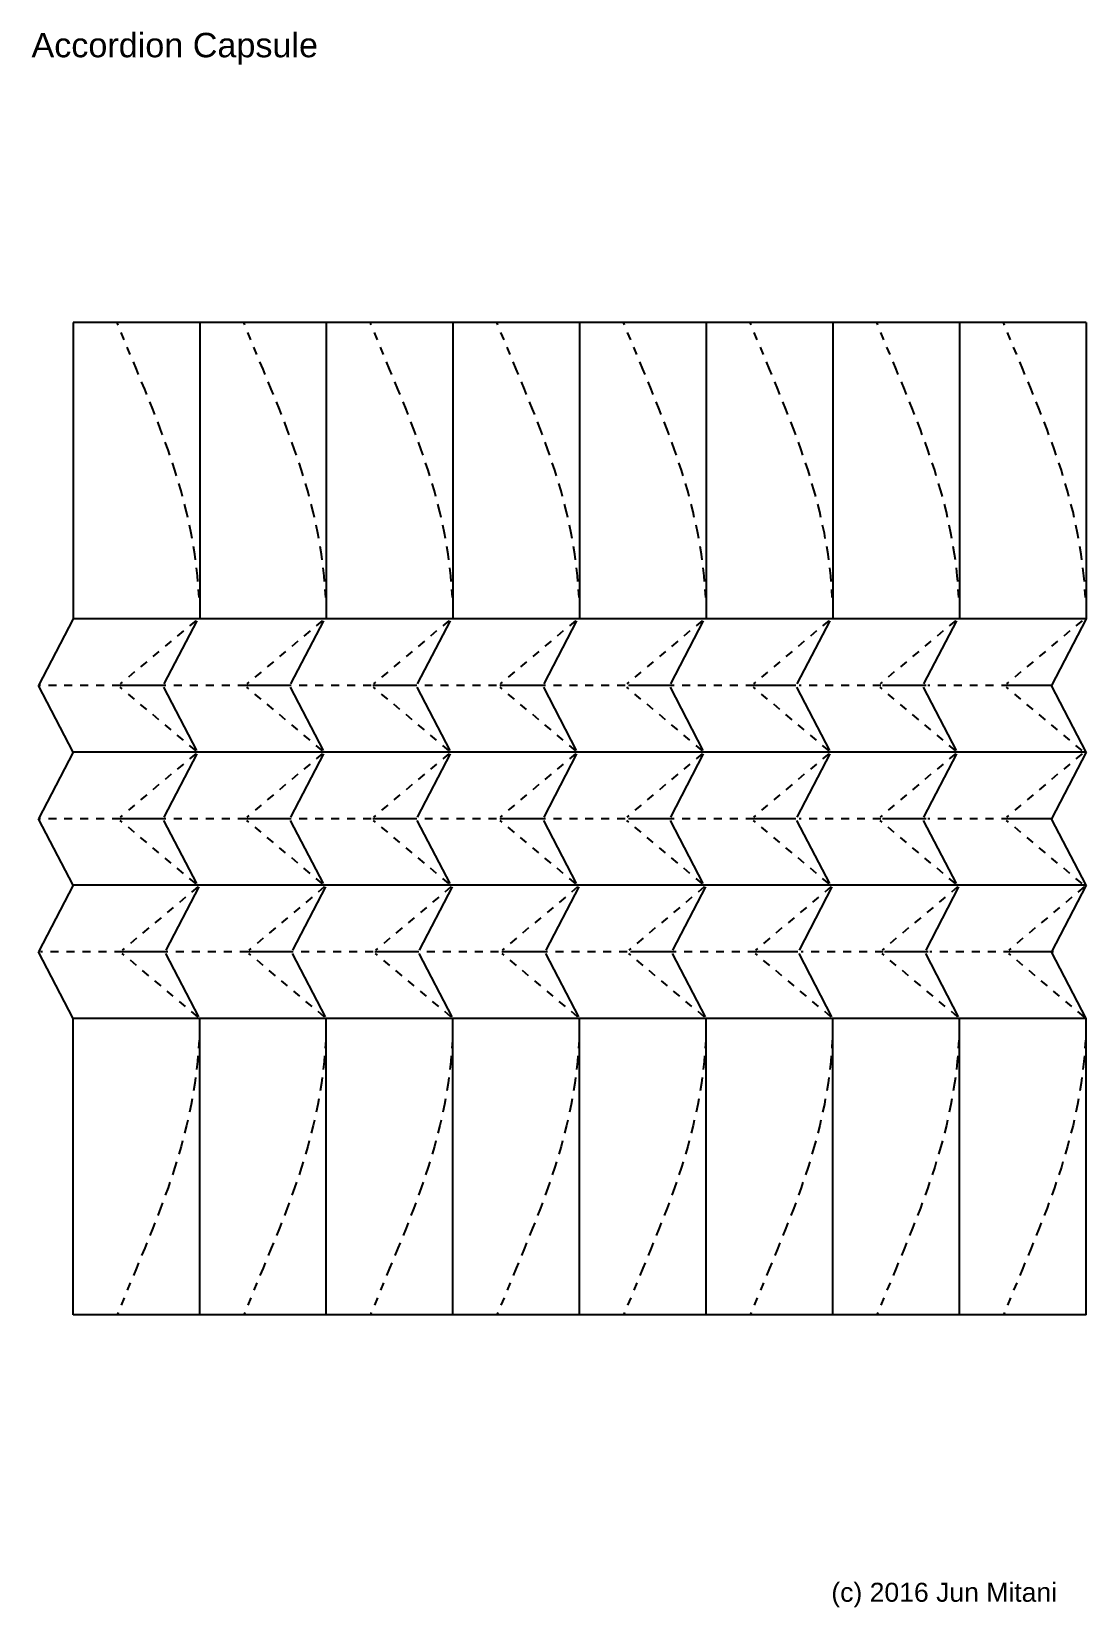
# Model space of a CAD drawing. Extents: x 11 to 198, y -288 to -9.
import ezdxf

# ---------------------------------------------------------------- set-up
doc = ezdxf.new("R2010")
doc.units = 0
for name, pattern in [('AI-LINETYPE-1', [2.822222, 1.411111, -1.411111]), ('AI-LINETYPE-10', [2.822222, 1.411111, -1.411111]), ('AI-LINETYPE-11', [2.822222, 1.411111, -1.411111]), ('AI-LINETYPE-12', [2.822222, 1.411111, -1.411111]), ('AI-LINETYPE-13', [2.822222, 1.411111, -1.411111]), ('AI-LINETYPE-14', [2.822222, 1.411111, -1.411111]), ('AI-LINETYPE-15', [2.822222, 1.411111, -1.411111]), ('AI-LINETYPE-16', [2.822222, 1.411111, -1.411111]), ('AI-LINETYPE-17', [2.822222, 1.411111, -1.411111]), ('AI-LINETYPE-18', [2.822222, 1.411111, -1.411111]), ('AI-LINETYPE-19', [2.822222, 1.411111, -1.411111]), ('AI-LINETYPE-2', [2.822222, 1.411111, -1.411111]), ('AI-LINETYPE-20', [2.822222, 1.411111, -1.411111]), ('AI-LINETYPE-21', [2.822222, 1.411111, -1.411111]), ('AI-LINETYPE-22', [2.822222, 1.411111, -1.411111]), ('AI-LINETYPE-23', [2.822222, 1.411111, -1.411111]), ('AI-LINETYPE-24', [2.822222, 1.411111, -1.411111]), ('AI-LINETYPE-25', [2.822222, 1.411111, -1.411111]), ('AI-LINETYPE-26', [2.822222, 1.411111, -1.411111]), ('AI-LINETYPE-27', [2.822222, 1.411111, -1.411111]), ('AI-LINETYPE-28', [2.822222, 1.411111, -1.411111]), ('AI-LINETYPE-29', [2.822222, 1.411111, -1.411111]), ('AI-LINETYPE-3', [2.822222, 1.411111, -1.411111]), ('AI-LINETYPE-30', [2.822222, 1.411111, -1.411111]), ('AI-LINETYPE-31', [2.822222, 1.411111, -1.411111]), ('AI-LINETYPE-32', [2.822222, 1.411111, -1.411111]), ('AI-LINETYPE-33', [2.822222, 1.411111, -1.411111]), ('AI-LINETYPE-34', [2.822222, 1.411111, -1.411111]), ('AI-LINETYPE-35', [2.822222, 1.411111, -1.411111]), ('AI-LINETYPE-36', [2.822222, 1.411111, -1.411111]), ('AI-LINETYPE-37', [2.822222, 1.411111, -1.411111]), ('AI-LINETYPE-38', [2.822222, 1.411111, -1.411111]), ('AI-LINETYPE-39', [2.822222, 1.411111, -1.411111]), ('AI-LINETYPE-4', [2.822222, 1.411111, -1.411111]), ('AI-LINETYPE-40', [2.822222, 1.411111, -1.411111]), ('AI-LINETYPE-41', [2.822222, 1.411111, -1.411111]), ('AI-LINETYPE-42', [2.822222, 1.411111, -1.411111]), ('AI-LINETYPE-43', [2.822222, 1.411111, -1.411111]), ('AI-LINETYPE-44', [2.822222, 1.411111, -1.411111]), ('AI-LINETYPE-45', [2.822222, 1.411111, -1.411111]), ('AI-LINETYPE-46', [2.822222, 1.411111, -1.411111]), ('AI-LINETYPE-47', [2.822222, 1.411111, -1.411111]), ('AI-LINETYPE-48', [2.822222, 1.411111, -1.411111]), ('AI-LINETYPE-49', [2.822222, 1.411111, -1.411111]), ('AI-LINETYPE-5', [2.822222, 1.411111, -1.411111]), ('AI-LINETYPE-50', [2.822222, 1.411111, -1.411111]), ('AI-LINETYPE-51', [2.822222, 1.411111, -1.411111]), ('AI-LINETYPE-52', [2.822222, 1.411111, -1.411111]), ('AI-LINETYPE-53', [2.822222, 1.411111, -1.411111]), ('AI-LINETYPE-54', [2.822222, 1.411111, -1.411111]), ('AI-LINETYPE-55', [2.822222, 1.411111, -1.411111]), ('AI-LINETYPE-56', [2.822222, 1.411111, -1.411111]), ('AI-LINETYPE-57', [2.822222, 1.411111, -1.411111]), ('AI-LINETYPE-58', [2.822222, 1.411111, -1.411111]), ('AI-LINETYPE-59', [2.822222, 1.411111, -1.411111]), ('AI-LINETYPE-6', [2.822222, 1.411111, -1.411111]), ('AI-LINETYPE-60', [2.822222, 1.411111, -1.411111]), ('AI-LINETYPE-61', [2.822222, 1.411111, -1.411111]), ('AI-LINETYPE-62', [2.822222, 1.411111, -1.411111]), ('AI-LINETYPE-63', [2.822222, 1.411111, -1.411111]), ('AI-LINETYPE-64', [2.822222, 1.411111, -1.411111]), ('AI-LINETYPE-65', [2.822222, 1.411111, -1.411111]), ('AI-LINETYPE-66', [2.822222, 1.411111, -1.411111]), ('AI-LINETYPE-67', [2.822222, 1.411111, -1.411111]), ('AI-LINETYPE-68', [2.822222, 1.411111, -1.411111]), ('AI-LINETYPE-69', [2.822222, 1.411111, -1.411111]), ('AI-LINETYPE-7', [2.822222, 1.411111, -1.411111]), ('AI-LINETYPE-70', [2.822222, 1.411111, -1.411111]), ('AI-LINETYPE-71', [2.822222, 1.411111, -1.411111]), ('AI-LINETYPE-72', [2.822222, 1.411111, -1.411111]), ('AI-LINETYPE-73', [2.822222, 1.411111, -1.411111]), ('AI-LINETYPE-74', [2.822222, 1.411111, -1.411111]), ('AI-LINETYPE-75', [2.822222, 1.411111, -1.411111]), ('AI-LINETYPE-76', [2.822222, 1.411111, -1.411111]), ('AI-LINETYPE-77', [2.822222, 1.411111, -1.411111]), ('AI-LINETYPE-78', [2.822222, 1.411111, -1.411111]), ('AI-LINETYPE-79', [2.822222, 1.411111, -1.411111]), ('AI-LINETYPE-8', [2.822222, 1.411111, -1.411111]), ('AI-LINETYPE-80', [2.822222, 1.411111, -1.411111]), ('AI-LINETYPE-81', [2.822222, 1.411111, -1.411111]), ('AI-LINETYPE-82', [2.822222, 1.411111, -1.411111]), ('AI-LINETYPE-83', [2.822222, 1.411111, -1.411111]), ('AI-LINETYPE-84', [2.822222, 1.411111, -1.411111]), ('AI-LINETYPE-85', [2.822222, 1.411111, -1.411111]), ('AI-LINETYPE-86', [2.822222, 1.411111, -1.411111]), ('AI-LINETYPE-87', [2.822222, 1.411111, -1.411111]), ('AI-LINETYPE-88', [2.822222, 1.411111, -1.411111]), ('AI-LINETYPE-9', [2.822222, 1.411111, -1.411111])]:
    doc.linetypes.add(name, pattern=pattern)
for name, color, linetype in [('CUTLINE', 7, 'CONTINUOUS'), ('MOUNTAINLINE', 7, 'CONTINUOUS'), ('TEXT', 7, 'CONTINUOUS'), ('VALLEYLINE', 7, 'CONTINUOUS')]:
    doc.layers.add(name, color=color, linetype=linetype)

# ---------------------------------------------------------------- blocks, each defined once
blk = doc.blocks.new('BLOCK_2')
at = {"layer": 'CUTLINE', "color": 29}
blk.add_lwpolyline([(197.52, -235.87), (18.54, -235.87)], dxfattribs=at)
blk = doc.blocks.new('BLOCK_3')
at = {"layer": 'CUTLINE', "color": 29}
blk.add_lwpolyline([(18.54, -235.87), (18.54, -183.48)], dxfattribs=at)
blk = doc.blocks.new('BLOCK_4')
at = {"layer": 'CUTLINE', "color": 29}
blk.add_lwpolyline([(197.52, -60.47), (18.54, -60.47)], dxfattribs=at)
blk = doc.blocks.new('BLOCK_5')
at = {"layer": 'CUTLINE', "color": 29}
blk.add_lwpolyline([(18.54, -60.47), (18.54, -112.86)], dxfattribs=at)
blk = doc.blocks.new('BLOCK_6')
at = {"layer": 'CUTLINE', "color": 29}
blk.add_lwpolyline([(197.52, -235.87), (197.52, -183.48)], dxfattribs=at)
blk = doc.blocks.new('BLOCK_7')
at = {"layer": 'CUTLINE', "color": 29}
blk.add_lwpolyline([(197.52, -60.47), (197.52, -112.86)], dxfattribs=at)
blk = doc.blocks.new('BLOCK_8')
at = {"layer": 'VALLEYLINE', "color": 29, "linetype": 'AI-LINETYPE-1'}
blk.add_lwpolyline([(197.43, -187.3), (197.14, -191.11), (196.67, -194.91), (196.02, -198.68), (195.21, -202.41), (194.25, -206.11), (193.15, -209.77), (191.93, -213.4), (190.62, -216.99), (189.23, -220.55), (187.8, -224.1), (186.34, -227.63), (182.92, -235.87)], dxfattribs=at)
blk = doc.blocks.new('BLOCK_9')
at = {"layer": 'VALLEYLINE', "color": 29, "linetype": 'AI-LINETYPE-2'}
blk.add_lwpolyline([(175.05, -187.3), (174.77, -191.11), (174.3, -194.91), (173.65, -198.68), (172.84, -202.41), (171.87, -206.11), (170.77, -209.77), (169.56, -213.4), (168.24, -216.99), (166.86, -220.55), (165.42, -224.1), (163.96, -227.63), (160.55, -235.87)], dxfattribs=at)
blk = doc.blocks.new('BLOCK_10')
at = {"layer": 'VALLEYLINE', "color": 29, "linetype": 'AI-LINETYPE-3'}
blk.add_lwpolyline([(152.68, -187.3), (152.4, -191.11), (151.93, -194.91), (151.28, -198.68), (150.46, -202.41), (149.5, -206.11), (148.4, -209.77), (147.18, -213.4), (145.87, -216.99), (144.49, -220.55), (143.05, -224.1), (141.59, -227.63), (138.18, -235.87)], dxfattribs=at)
blk = doc.blocks.new('BLOCK_11')
at = {"layer": 'VALLEYLINE', "color": 29, "linetype": 'AI-LINETYPE-4'}
blk.add_lwpolyline([(130.31, -187.3), (130.02, -191.11), (129.55, -194.91), (128.91, -198.68), (128.09, -202.41), (127.13, -206.11), (126.03, -209.77), (124.81, -213.4), (123.5, -216.99), (122.11, -220.55), (120.68, -224.1), (119.22, -227.63), (115.81, -235.87)], dxfattribs=at)
blk = doc.blocks.new('BLOCK_12')
at = {"layer": 'VALLEYLINE', "color": 29, "linetype": 'AI-LINETYPE-5'}
blk.add_lwpolyline([(107.93, -187.3), (107.65, -191.11), (107.18, -194.91), (106.53, -198.68), (105.72, -202.41), (104.75, -206.11), (103.65, -209.77), (102.44, -213.4), (101.13, -216.99), (99.74, -220.55), (98.3, -224.1), (96.84, -227.63), (93.43, -235.87)], dxfattribs=at)
blk = doc.blocks.new('BLOCK_13')
at = {"layer": 'VALLEYLINE', "color": 29, "linetype": 'AI-LINETYPE-6'}
blk.add_lwpolyline([(85.56, -187.3), (85.28, -191.11), (84.81, -194.91), (84.16, -198.68), (83.35, -202.41), (82.38, -206.11), (81.28, -209.77), (80.06, -213.4), (78.75, -216.99), (77.37, -220.55), (75.93, -224.1), (74.47, -227.63), (71.06, -235.87)], dxfattribs=at)
blk = doc.blocks.new('BLOCK_14')
at = {"layer": 'VALLEYLINE', "color": 29, "linetype": 'AI-LINETYPE-7'}
blk.add_lwpolyline([(63.19, -187.3), (62.9, -191.11), (62.43, -194.91), (61.79, -198.68), (60.97, -202.41), (60.01, -206.11), (58.91, -209.77), (57.69, -213.4), (56.38, -216.99), (54.99, -220.55), (53.56, -224.1), (52.1, -227.63), (48.69, -235.87)], dxfattribs=at)
blk = doc.blocks.new('BLOCK_15')
at = {"layer": 'VALLEYLINE', "color": 29, "linetype": 'AI-LINETYPE-8'}
blk.add_lwpolyline([(40.82, -187.3), (40.53, -191.11), (40.06, -194.91), (39.41, -198.68), (38.6, -202.41), (37.64, -206.11), (36.54, -209.77), (35.32, -213.4), (34.01, -216.99), (32.62, -220.55), (31.19, -224.1), (29.73, -227.63), (26.31, -235.87)], dxfattribs=at)
blk = doc.blocks.new('BLOCK_16')
at = {"layer": 'VALLEYLINE', "color": 29, "linetype": 'AI-LINETYPE-9'}
blk.add_lwpolyline([(197.43, -109.04), (197.14, -105.23), (196.67, -101.43), (196.02, -97.66), (195.21, -93.93), (194.25, -90.23), (193.15, -86.57), (191.93, -82.94), (190.62, -79.35), (189.23, -75.79), (187.8, -72.24), (186.34, -68.71), (182.92, -60.47)], dxfattribs=at)
blk = doc.blocks.new('BLOCK_17')
at = {"layer": 'VALLEYLINE', "color": 29, "linetype": 'AI-LINETYPE-10'}
blk.add_lwpolyline([(175.05, -109.04), (174.77, -105.23), (174.3, -101.43), (173.65, -97.66), (172.84, -93.93), (171.87, -90.23), (170.77, -86.57), (169.56, -82.94), (168.24, -79.35), (166.86, -75.79), (165.42, -72.24), (163.96, -68.71), (160.55, -60.47)], dxfattribs=at)
blk = doc.blocks.new('BLOCK_18')
at = {"layer": 'VALLEYLINE', "color": 29, "linetype": 'AI-LINETYPE-11'}
blk.add_lwpolyline([(152.68, -109.04), (152.4, -105.23), (151.93, -101.43), (151.28, -97.66), (150.46, -93.93), (149.5, -90.23), (148.4, -86.57), (147.18, -82.94), (145.87, -79.35), (144.49, -75.79), (143.05, -72.24), (141.59, -68.71), (138.18, -60.47)], dxfattribs=at)
blk = doc.blocks.new('BLOCK_19')
at = {"layer": 'VALLEYLINE', "color": 29, "linetype": 'AI-LINETYPE-12'}
blk.add_lwpolyline([(130.31, -109.04), (130.02, -105.23), (129.55, -101.43), (128.91, -97.66), (128.09, -93.93), (127.13, -90.23), (126.03, -86.57), (124.81, -82.94), (123.5, -79.35), (122.11, -75.79), (120.68, -72.24), (119.22, -68.71), (115.81, -60.47)], dxfattribs=at)
blk = doc.blocks.new('BLOCK_20')
at = {"layer": 'VALLEYLINE', "color": 29, "linetype": 'AI-LINETYPE-13'}
blk.add_lwpolyline([(107.93, -109.04), (107.65, -105.23), (107.18, -101.43), (106.53, -97.66), (105.72, -93.93), (104.75, -90.23), (103.65, -86.57), (102.44, -82.94), (101.13, -79.35), (99.74, -75.79), (98.3, -72.24), (96.84, -68.71), (93.43, -60.47)], dxfattribs=at)
blk = doc.blocks.new('BLOCK_21')
at = {"layer": 'VALLEYLINE', "color": 29, "linetype": 'AI-LINETYPE-14'}
blk.add_lwpolyline([(85.56, -109.04), (85.28, -105.23), (84.81, -101.43), (84.16, -97.66), (83.35, -93.93), (82.38, -90.23), (81.28, -86.57), (80.06, -82.94), (78.75, -79.35), (77.37, -75.79), (75.93, -72.24), (74.47, -68.71), (71.06, -60.47)], dxfattribs=at)
blk = doc.blocks.new('BLOCK_22')
at = {"layer": 'VALLEYLINE', "color": 29, "linetype": 'AI-LINETYPE-15'}
blk.add_lwpolyline([(63.19, -109.04), (62.9, -105.23), (62.43, -101.43), (61.79, -97.66), (60.97, -93.93), (60.01, -90.23), (58.91, -86.57), (57.69, -82.94), (56.38, -79.35), (54.99, -75.79), (53.56, -72.24), (52.1, -68.71), (48.69, -60.47)], dxfattribs=at)
blk = doc.blocks.new('BLOCK_23')
at = {"layer": 'VALLEYLINE', "color": 29, "linetype": 'AI-LINETYPE-16'}
blk.add_lwpolyline([(40.82, -109.04), (40.53, -105.23), (40.06, -101.43), (39.41, -97.66), (38.6, -93.93), (37.64, -90.23), (36.54, -86.57), (35.32, -82.94), (34.01, -79.35), (32.62, -75.79), (31.19, -72.24), (29.73, -68.71), (26.31, -60.47)], dxfattribs=at)
blk = doc.blocks.new('BLOCK_24')
at = {"layer": 'MOUNTAINLINE', "color": 29}
blk.add_lwpolyline([(175.15, -235.87), (175.15, -183.48)], dxfattribs=at)
blk = doc.blocks.new('BLOCK_25')
at = {"layer": 'MOUNTAINLINE', "color": 29}
blk.add_lwpolyline([(152.78, -235.87), (152.78, -183.48)], dxfattribs=at)
blk = doc.blocks.new('BLOCK_26')
at = {"layer": 'MOUNTAINLINE', "color": 29}
blk.add_lwpolyline([(130.4, -235.87), (130.4, -183.48)], dxfattribs=at)
blk = doc.blocks.new('BLOCK_27')
at = {"layer": 'MOUNTAINLINE', "color": 29}
blk.add_lwpolyline([(108.03, -235.87), (108.03, -183.48)], dxfattribs=at)
blk = doc.blocks.new('BLOCK_28')
at = {"layer": 'MOUNTAINLINE', "color": 29}
blk.add_lwpolyline([(85.66, -235.87), (85.66, -183.48)], dxfattribs=at)
blk = doc.blocks.new('BLOCK_29')
at = {"layer": 'MOUNTAINLINE', "color": 29}
blk.add_lwpolyline([(63.28, -235.87), (63.28, -183.48)], dxfattribs=at)
blk = doc.blocks.new('BLOCK_30')
at = {"layer": 'MOUNTAINLINE', "color": 29}
blk.add_lwpolyline([(40.91, -235.87), (40.91, -183.48)], dxfattribs=at)
blk = doc.blocks.new('BLOCK_31')
at = {"layer": 'MOUNTAINLINE', "color": 29}
blk.add_lwpolyline([(175.15, -60.47), (175.15, -112.86)], dxfattribs=at)
blk = doc.blocks.new('BLOCK_32')
at = {"layer": 'MOUNTAINLINE', "color": 29}
blk.add_lwpolyline([(152.78, -60.47), (152.78, -112.86)], dxfattribs=at)
blk = doc.blocks.new('BLOCK_33')
at = {"layer": 'MOUNTAINLINE', "color": 29}
blk.add_lwpolyline([(130.4, -60.47), (130.4, -112.86)], dxfattribs=at)
blk = doc.blocks.new('BLOCK_34')
at = {"layer": 'MOUNTAINLINE', "color": 29}
blk.add_lwpolyline([(108.03, -60.47), (108.03, -112.86)], dxfattribs=at)
blk = doc.blocks.new('BLOCK_35')
at = {"layer": 'MOUNTAINLINE', "color": 29}
blk.add_lwpolyline([(85.66, -60.47), (85.66, -112.86)], dxfattribs=at)
blk = doc.blocks.new('BLOCK_36')
at = {"layer": 'MOUNTAINLINE', "color": 29}
blk.add_lwpolyline([(63.28, -60.47), (63.28, -112.86)], dxfattribs=at)
blk = doc.blocks.new('BLOCK_37')
at = {"layer": 'MOUNTAINLINE', "color": 29}
blk.add_lwpolyline([(40.91, -60.47), (40.91, -112.86)], dxfattribs=at)

msp = doc.modelspace()

# ---------------------------------------------------------------- linework, layer by layer
at = {"layer": 'CUTLINE', "color": 29}
for points in [[(18.54, -112.86), (12.41, -124.63)], [(197.52, -112.86), (191.4, -124.63)], [(18.54, -136.4), (12.41, -124.63)], [(197.52, -136.4), (191.4, -124.63)], [(18.54, -136.4), (12.41, -148.17)], [(197.52, -136.4), (191.4, -148.17)], [(18.54, -159.94), (12.41, -148.17)], [(197.52, -159.94), (191.4, -148.17)], [(18.54, -159.94), (12.41, -171.71)], [(197.52, -159.94), (191.4, -171.71)], [(18.54, -183.48), (12.41, -171.71)], [(197.52, -183.48), (191.4, -171.71)]]:
    msp.add_lwpolyline(points, dxfattribs=at)
at = {"layer": 'MOUNTAINLINE', "color": 29}
for points in [[(197.59, -112.86), (18.54, -112.86)], [(40.4, -113.16), (34.58, -124.34)], [(62.77, -113.16), (56.95, -124.34)], [(85.14, -113.16), (79.32, -124.34)], [(107.51, -113.16), (101.69, -124.34)], [(129.89, -113.16), (124.07, -124.34)], [(152.26, -113.16), (146.44, -124.34)], [(174.63, -113.16), (168.81, -124.34)], [(34.58, -124.63), (26.87, -124.63)], [(40.4, -136.11), (34.58, -124.93)], [(56.74, -124.63), (49.04, -124.63)], [(62.77, -136.11), (56.95, -124.93)], [(79.19, -124.63), (71.48, -124.63)], [(85.14, -136.11), (79.32, -124.93)], [(101.64, -124.63), (93.93, -124.63)], [(107.51, -136.11), (101.69, -124.93)], [(124.37, -124.63), (116.67, -124.63)], [(129.89, -136.11), (124.07, -124.93)], [(146.25, -124.63), (138.54, -124.63)], [(152.26, -136.11), (146.44, -124.93)], [(169.26, -124.63), (161.56, -124.63)], [(174.63, -136.11), (168.81, -124.93)], [(191.43, -124.63), (183.73, -124.63)], [(197.59, -136.4), (18.54, -136.4)], [(40.4, -136.69), (34.58, -147.88)], [(62.77, -136.69), (56.95, -147.88)], [(85.14, -136.69), (79.32, -147.88)], [(107.51, -136.69), (101.69, -147.88)], [(129.89, -136.69), (124.07, -147.88)], [(152.26, -136.69), (146.44, -147.88)], [(174.63, -136.69), (168.81, -147.88)], [(34.58, -148.17), (26.87, -148.17)], [(40.4, -159.65), (34.58, -148.46)], [(56.74, -148.17), (49.04, -148.17)], [(62.77, -159.65), (56.95, -148.46)], [(79.19, -148.17), (71.48, -148.17)], [(85.14, -159.65), (79.32, -148.46)], [(101.64, -148.17), (93.93, -148.17)], [(107.51, -159.65), (101.69, -148.46)], [(124.37, -148.17), (116.67, -148.17)], [(129.89, -159.65), (124.07, -148.46)], [(146.25, -148.17), (138.54, -148.17)], [(152.26, -159.65), (146.44, -148.46)], [(169.26, -148.17), (161.56, -148.17)], [(174.63, -159.65), (168.81, -148.46)], [(191.43, -148.17), (183.73, -148.17)], [(197.59, -159.94), (18.54, -159.94)], [(40.76, -160.23), (34.94, -171.41)], [(63.13, -160.23), (57.31, -171.41)], [(85.5, -160.23), (79.68, -171.41)], [(107.88, -160.23), (102.06, -171.41)], [(130.25, -160.23), (124.43, -171.41)], [(152.62, -160.23), (146.8, -171.41)], [(175, -160.23), (169.18, -171.41)], [(34.94, -171.71), (27.24, -171.71)], [(40.76, -183.18), (34.94, -172)], [(57.1, -171.71), (49.4, -171.71)], [(63.13, -183.18), (57.31, -172)], [(79.55, -171.71), (71.85, -171.71)], [(85.5, -183.18), (79.68, -172)], [(102, -171.71), (94.3, -171.71)], [(107.88, -183.18), (102.06, -172)], [(124.73, -171.71), (117.03, -171.71)], [(130.25, -183.18), (124.43, -172)], [(146.61, -171.71), (138.91, -171.71)], [(152.62, -183.18), (146.8, -172)], [(169.63, -171.71), (161.93, -171.71)], [(175, -183.18), (169.18, -172)], [(191.79, -171.71), (184.09, -171.71)], [(197.59, -183.48), (18.54, -183.48)]]:
    msp.add_lwpolyline(points, dxfattribs=at)
at = {"layer": 'VALLEYLINE', "color": 29, "linetype": 'AI-LINETYPE-80'}
msp.add_lwpolyline([(40.2, -113.16), (26.87, -124.34)], dxfattribs=at)
at = {"layer": 'VALLEYLINE', "color": 29, "linetype": 'AI-LINETYPE-79'}
msp.add_lwpolyline([(62.57, -113.16), (49.25, -124.34)], dxfattribs=at)
at = {"layer": 'VALLEYLINE', "color": 29, "linetype": 'AI-LINETYPE-78'}
msp.add_lwpolyline([(84.94, -113.16), (71.62, -124.34)], dxfattribs=at)
at = {"layer": 'VALLEYLINE', "color": 29, "linetype": 'AI-LINETYPE-77'}
msp.add_lwpolyline([(107.32, -113.16), (93.99, -124.34)], dxfattribs=at)
at = {"layer": 'VALLEYLINE', "color": 29, "linetype": 'AI-LINETYPE-76'}
msp.add_lwpolyline([(129.69, -113.16), (116.37, -124.34)], dxfattribs=at)
at = {"layer": 'VALLEYLINE', "color": 29, "linetype": 'AI-LINETYPE-75'}
msp.add_lwpolyline([(152.06, -113.16), (138.74, -124.34)], dxfattribs=at)
at = {"layer": 'VALLEYLINE', "color": 29, "linetype": 'AI-LINETYPE-74'}
msp.add_lwpolyline([(174.44, -113.16), (161.11, -124.34)], dxfattribs=at)
at = {"layer": 'VALLEYLINE', "color": 29, "linetype": 'AI-LINETYPE-73'}
msp.add_lwpolyline([(196.81, -113.16), (183.48, -124.34)], dxfattribs=at)
at = {"layer": 'VALLEYLINE', "color": 29, "linetype": 'AI-LINETYPE-65'}
msp.add_lwpolyline([(26.87, -124.63), (12.41, -124.63)], dxfattribs=at)
at = {"layer": 'VALLEYLINE', "color": 29, "linetype": 'AI-LINETYPE-88'}
msp.add_lwpolyline([(40.2, -136.11), (26.87, -124.93)], dxfattribs=at)
at = {"layer": 'VALLEYLINE', "color": 29, "linetype": 'AI-LINETYPE-66'}
msp.add_lwpolyline([(49.04, -124.63), (34.58, -124.63)], dxfattribs=at)
at = {"layer": 'VALLEYLINE', "color": 29, "linetype": 'AI-LINETYPE-87'}
msp.add_lwpolyline([(62.57, -136.11), (49.25, -124.93)], dxfattribs=at)
at = {"layer": 'VALLEYLINE', "color": 29, "linetype": 'AI-LINETYPE-67'}
msp.add_lwpolyline([(71.2, -124.63), (56.74, -124.63)], dxfattribs=at)
at = {"layer": 'VALLEYLINE', "color": 29, "linetype": 'AI-LINETYPE-86'}
msp.add_lwpolyline([(84.94, -136.11), (71.62, -124.93)], dxfattribs=at)
at = {"layer": 'VALLEYLINE', "color": 29, "linetype": 'AI-LINETYPE-68'}
msp.add_lwpolyline([(93.36, -124.63), (78.9, -124.63)], dxfattribs=at)
at = {"layer": 'VALLEYLINE', "color": 29, "linetype": 'AI-LINETYPE-85'}
msp.add_lwpolyline([(107.32, -136.11), (93.99, -124.93)], dxfattribs=at)
at = {"layer": 'VALLEYLINE', "color": 29, "linetype": 'AI-LINETYPE-69'}
msp.add_lwpolyline([(116.1, -124.63), (101.64, -124.63)], dxfattribs=at)
at = {"layer": 'VALLEYLINE', "color": 29, "linetype": 'AI-LINETYPE-84'}
msp.add_lwpolyline([(129.69, -136.11), (116.37, -124.93)], dxfattribs=at)
at = {"layer": 'VALLEYLINE', "color": 29, "linetype": 'AI-LINETYPE-70'}
msp.add_lwpolyline([(138.83, -124.63), (124.37, -124.63)], dxfattribs=at)
at = {"layer": 'VALLEYLINE', "color": 29, "linetype": 'AI-LINETYPE-83'}
msp.add_lwpolyline([(152.06, -136.11), (138.74, -124.93)], dxfattribs=at)
at = {"layer": 'VALLEYLINE', "color": 29, "linetype": 'AI-LINETYPE-71'}
msp.add_lwpolyline([(161.28, -124.63), (146.82, -124.63)], dxfattribs=at)
at = {"layer": 'VALLEYLINE', "color": 29, "linetype": 'AI-LINETYPE-82'}
msp.add_lwpolyline([(174.44, -136.11), (161.11, -124.93)], dxfattribs=at)
at = {"layer": 'VALLEYLINE', "color": 29, "linetype": 'AI-LINETYPE-72'}
msp.add_lwpolyline([(184.01, -124.63), (169.55, -124.63)], dxfattribs=at)
at = {"layer": 'VALLEYLINE', "color": 29, "linetype": 'AI-LINETYPE-81'}
msp.add_lwpolyline([(196.81, -136.11), (183.48, -124.93)], dxfattribs=at)
at = {"layer": 'VALLEYLINE', "color": 29, "linetype": 'AI-LINETYPE-56'}
msp.add_lwpolyline([(40.2, -136.69), (26.87, -147.88)], dxfattribs=at)
at = {"layer": 'VALLEYLINE', "color": 29, "linetype": 'AI-LINETYPE-55'}
msp.add_lwpolyline([(62.57, -136.69), (49.25, -147.88)], dxfattribs=at)
at = {"layer": 'VALLEYLINE', "color": 29, "linetype": 'AI-LINETYPE-54'}
msp.add_lwpolyline([(84.94, -136.69), (71.62, -147.88)], dxfattribs=at)
at = {"layer": 'VALLEYLINE', "color": 29, "linetype": 'AI-LINETYPE-53'}
msp.add_lwpolyline([(107.32, -136.69), (93.99, -147.88)], dxfattribs=at)
at = {"layer": 'VALLEYLINE', "color": 29, "linetype": 'AI-LINETYPE-52'}
msp.add_lwpolyline([(129.69, -136.69), (116.37, -147.88)], dxfattribs=at)
at = {"layer": 'VALLEYLINE', "color": 29, "linetype": 'AI-LINETYPE-51'}
msp.add_lwpolyline([(152.06, -136.69), (138.74, -147.88)], dxfattribs=at)
at = {"layer": 'VALLEYLINE', "color": 29, "linetype": 'AI-LINETYPE-50'}
msp.add_lwpolyline([(174.44, -136.69), (161.11, -147.88)], dxfattribs=at)
at = {"layer": 'VALLEYLINE', "color": 29, "linetype": 'AI-LINETYPE-49'}
msp.add_lwpolyline([(196.81, -136.69), (183.48, -147.88)], dxfattribs=at)
at = {"layer": 'VALLEYLINE', "color": 29, "linetype": 'AI-LINETYPE-41'}
msp.add_lwpolyline([(26.87, -148.17), (12.41, -148.17)], dxfattribs=at)
at = {"layer": 'VALLEYLINE', "color": 29, "linetype": 'AI-LINETYPE-64'}
msp.add_lwpolyline([(40.2, -159.65), (26.87, -148.46)], dxfattribs=at)
at = {"layer": 'VALLEYLINE', "color": 29, "linetype": 'AI-LINETYPE-42'}
msp.add_lwpolyline([(49.04, -148.17), (34.58, -148.17)], dxfattribs=at)
at = {"layer": 'VALLEYLINE', "color": 29, "linetype": 'AI-LINETYPE-63'}
msp.add_lwpolyline([(62.57, -159.65), (49.25, -148.46)], dxfattribs=at)
at = {"layer": 'VALLEYLINE', "color": 29, "linetype": 'AI-LINETYPE-43'}
msp.add_lwpolyline([(71.2, -148.17), (56.74, -148.17)], dxfattribs=at)
at = {"layer": 'VALLEYLINE', "color": 29, "linetype": 'AI-LINETYPE-62'}
msp.add_lwpolyline([(84.94, -159.65), (71.62, -148.46)], dxfattribs=at)
at = {"layer": 'VALLEYLINE', "color": 29, "linetype": 'AI-LINETYPE-44'}
msp.add_lwpolyline([(93.36, -148.17), (78.9, -148.17)], dxfattribs=at)
at = {"layer": 'VALLEYLINE', "color": 29, "linetype": 'AI-LINETYPE-61'}
msp.add_lwpolyline([(107.32, -159.65), (93.99, -148.46)], dxfattribs=at)
at = {"layer": 'VALLEYLINE', "color": 29, "linetype": 'AI-LINETYPE-45'}
msp.add_lwpolyline([(116.1, -148.17), (101.64, -148.17)], dxfattribs=at)
at = {"layer": 'VALLEYLINE', "color": 29, "linetype": 'AI-LINETYPE-60'}
msp.add_lwpolyline([(129.69, -159.65), (116.37, -148.46)], dxfattribs=at)
at = {"layer": 'VALLEYLINE', "color": 29, "linetype": 'AI-LINETYPE-46'}
msp.add_lwpolyline([(138.83, -148.17), (124.37, -148.17)], dxfattribs=at)
at = {"layer": 'VALLEYLINE', "color": 29, "linetype": 'AI-LINETYPE-59'}
msp.add_lwpolyline([(152.06, -159.65), (138.74, -148.46)], dxfattribs=at)
at = {"layer": 'VALLEYLINE', "color": 29, "linetype": 'AI-LINETYPE-47'}
msp.add_lwpolyline([(161.28, -148.17), (146.82, -148.17)], dxfattribs=at)
at = {"layer": 'VALLEYLINE', "color": 29, "linetype": 'AI-LINETYPE-58'}
msp.add_lwpolyline([(174.44, -159.65), (161.11, -148.46)], dxfattribs=at)
at = {"layer": 'VALLEYLINE', "color": 29, "linetype": 'AI-LINETYPE-48'}
msp.add_lwpolyline([(184.01, -148.17), (169.55, -148.17)], dxfattribs=at)
at = {"layer": 'VALLEYLINE', "color": 29, "linetype": 'AI-LINETYPE-57'}
msp.add_lwpolyline([(196.81, -159.65), (183.48, -148.46)], dxfattribs=at)
at = {"layer": 'VALLEYLINE', "color": 29, "linetype": 'AI-LINETYPE-32'}
msp.add_lwpolyline([(40.56, -160.23), (27.24, -171.41)], dxfattribs=at)
at = {"layer": 'VALLEYLINE', "color": 29, "linetype": 'AI-LINETYPE-31'}
msp.add_lwpolyline([(62.93, -160.23), (49.61, -171.41)], dxfattribs=at)
at = {"layer": 'VALLEYLINE', "color": 29, "linetype": 'AI-LINETYPE-30'}
msp.add_lwpolyline([(85.31, -160.23), (71.98, -171.41)], dxfattribs=at)
at = {"layer": 'VALLEYLINE', "color": 29, "linetype": 'AI-LINETYPE-29'}
msp.add_lwpolyline([(107.68, -160.23), (94.36, -171.41)], dxfattribs=at)
at = {"layer": 'VALLEYLINE', "color": 29, "linetype": 'AI-LINETYPE-28'}
msp.add_lwpolyline([(130.05, -160.23), (116.73, -171.41)], dxfattribs=at)
at = {"layer": 'VALLEYLINE', "color": 29, "linetype": 'AI-LINETYPE-27'}
msp.add_lwpolyline([(152.43, -160.23), (139.1, -171.41)], dxfattribs=at)
at = {"layer": 'VALLEYLINE', "color": 29, "linetype": 'AI-LINETYPE-26'}
msp.add_lwpolyline([(174.8, -160.23), (161.47, -171.41)], dxfattribs=at)
at = {"layer": 'VALLEYLINE', "color": 29, "linetype": 'AI-LINETYPE-25'}
msp.add_lwpolyline([(197.17, -160.23), (183.85, -171.41)], dxfattribs=at)
at = {"layer": 'VALLEYLINE', "color": 29, "linetype": 'AI-LINETYPE-17'}
msp.add_lwpolyline([(27.24, -171.71), (12.78, -171.71)], dxfattribs=at)
at = {"layer": 'VALLEYLINE', "color": 29, "linetype": 'AI-LINETYPE-40'}
msp.add_lwpolyline([(40.56, -183.18), (27.24, -172)], dxfattribs=at)
at = {"layer": 'VALLEYLINE', "color": 29, "linetype": 'AI-LINETYPE-18'}
msp.add_lwpolyline([(49.4, -171.71), (34.94, -171.71)], dxfattribs=at)
at = {"layer": 'VALLEYLINE', "color": 29, "linetype": 'AI-LINETYPE-39'}
msp.add_lwpolyline([(62.93, -183.18), (49.61, -172)], dxfattribs=at)
at = {"layer": 'VALLEYLINE', "color": 29, "linetype": 'AI-LINETYPE-19'}
msp.add_lwpolyline([(71.56, -171.71), (57.1, -171.71)], dxfattribs=at)
at = {"layer": 'VALLEYLINE', "color": 29, "linetype": 'AI-LINETYPE-38'}
msp.add_lwpolyline([(85.31, -183.18), (71.98, -172)], dxfattribs=at)
at = {"layer": 'VALLEYLINE', "color": 29, "linetype": 'AI-LINETYPE-20'}
msp.add_lwpolyline([(93.73, -171.71), (79.26, -171.71)], dxfattribs=at)
at = {"layer": 'VALLEYLINE', "color": 29, "linetype": 'AI-LINETYPE-37'}
msp.add_lwpolyline([(107.68, -183.18), (94.36, -172)], dxfattribs=at)
at = {"layer": 'VALLEYLINE', "color": 29, "linetype": 'AI-LINETYPE-21'}
msp.add_lwpolyline([(116.46, -171.71), (102, -171.71)], dxfattribs=at)
at = {"layer": 'VALLEYLINE', "color": 29, "linetype": 'AI-LINETYPE-36'}
msp.add_lwpolyline([(130.05, -183.18), (116.73, -172)], dxfattribs=at)
at = {"layer": 'VALLEYLINE', "color": 29, "linetype": 'AI-LINETYPE-22'}
msp.add_lwpolyline([(139.19, -171.71), (124.73, -171.71)], dxfattribs=at)
at = {"layer": 'VALLEYLINE', "color": 29, "linetype": 'AI-LINETYPE-35'}
msp.add_lwpolyline([(152.43, -183.18), (139.1, -172)], dxfattribs=at)
at = {"layer": 'VALLEYLINE', "color": 29, "linetype": 'AI-LINETYPE-23'}
msp.add_lwpolyline([(161.64, -171.71), (147.18, -171.71)], dxfattribs=at)
at = {"layer": 'VALLEYLINE', "color": 29, "linetype": 'AI-LINETYPE-34'}
msp.add_lwpolyline([(174.8, -183.18), (161.47, -172)], dxfattribs=at)
at = {"layer": 'VALLEYLINE', "color": 29, "linetype": 'AI-LINETYPE-24'}
msp.add_lwpolyline([(184.37, -171.71), (169.91, -171.71)], dxfattribs=at)
at = {"layer": 'VALLEYLINE', "color": 29, "linetype": 'AI-LINETYPE-33'}
msp.add_lwpolyline([(197.17, -183.18), (183.85, -172)], dxfattribs=at)

# ---------------------------------------------------------------- block references
at = {"layer": 'CUTLINE'}
for name in ['BLOCK_4', 'BLOCK_5', 'BLOCK_7', 'BLOCK_3', 'BLOCK_6', 'BLOCK_2']:
    msp.add_blockref(name, (0, 0), dxfattribs=at)
at = {"layer": 'MOUNTAINLINE'}
for name in ['BLOCK_37', 'BLOCK_36', 'BLOCK_35', 'BLOCK_34', 'BLOCK_33', 'BLOCK_32', 'BLOCK_31', 'BLOCK_30', 'BLOCK_29', 'BLOCK_28', 'BLOCK_27', 'BLOCK_26', 'BLOCK_25', 'BLOCK_24']:
    msp.add_blockref(name, (0, 0), dxfattribs=at)
at = {"layer": 'VALLEYLINE'}
for name in ['BLOCK_23', 'BLOCK_22', 'BLOCK_21', 'BLOCK_20', 'BLOCK_19', 'BLOCK_18', 'BLOCK_17', 'BLOCK_16', 'BLOCK_15', 'BLOCK_14', 'BLOCK_13', 'BLOCK_12', 'BLOCK_11', 'BLOCK_10', 'BLOCK_9', 'BLOCK_8']:
    msp.add_blockref(name, (0, 0), dxfattribs=at)

# ---------------------------------------------------------------- texts
at = {"layer": 'TEXT', "color": 7, "attachment_point": 7}
for s, insert, char_height in [('\\fArial|b0|i0|c0|p34;\\W1;Accordion Capsule', (11.19, -14.86), 4.318), ('\\fArial|b0|i0|c0|p34;\\W1;(c) 2016 Jun Mitani', (152.51, -287.61), 3.3584)]:
    msp.add_mtext(s, dxfattribs=dict(at, insert=insert, char_height=char_height))

doc.saveas('drawing.dxf')
